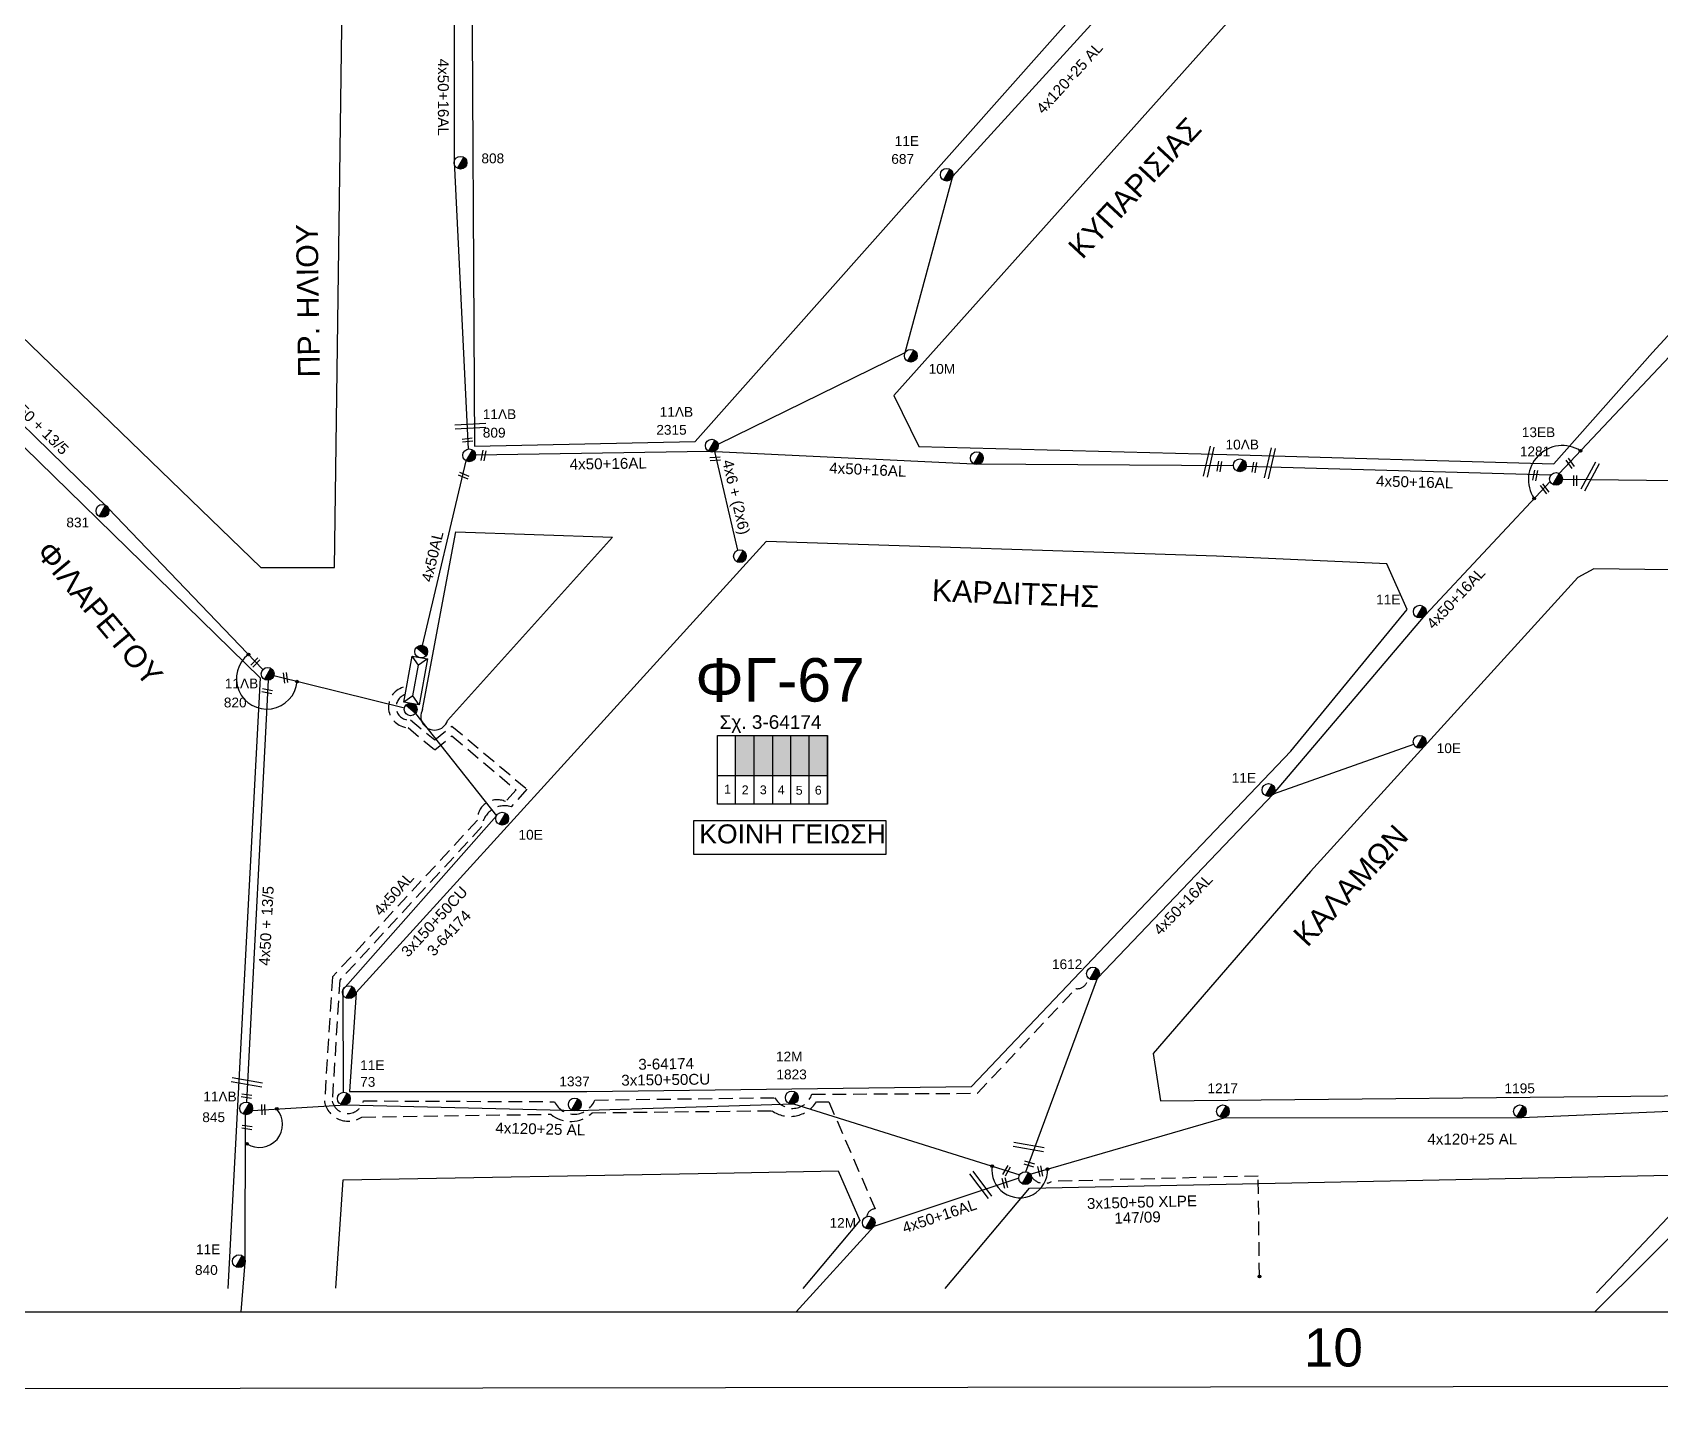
# Model space of a CAD drawing. Header units: millimetres. Extents: x -2591 to -1162, y 241 to 765.
# Drawn here: x -1614.5 to -1464.6, y 240.9 to 367 of the extents above; entities that cross this region are included whole.
import ezdxf
from ezdxf.enums import TextEntityAlignment as Align

# ---------------------------------------------------------------- set-up
doc = ezdxf.new("R2010")
doc.units = ezdxf.units.MM
doc.linetypes.add('DASHED', pattern=[19.05, 12.7, -6.35])
for name, color, linetype in [('3x150+50', 7, 'Continuous'), ('3x150+50 XLPE', 7, 'SYN_LINE'), ('4x50', 7, 'Continuous'), ('4x50 + 13_5', 7, 'SYN_LINE'), ('4x50+16AL', 7, 'Continuous'), ('4x6', 7, 'SYN_LINE'), ('Pillar OTE', 7, 'Continuous'), ('TEXT ΚΑΛΩΔΙΩΝ', 7, 'Continuous'), ('Άγνωστα', 7, 'Continuous'), ('Επιγραφές - Σχήματα', 7, 'Continuous'), ('Καλώδια ΧΤ   3x150AL+50CU', 7, 'DASHED'), ('Μηχανική τομή', 7, 'Continuous'), ('Στύλος ΦΜ', 7, 'Continuous'), ('Στύλος ΦΜ @ 1', 7, 'Continuous'), ('Συνδέσεις', 7, 'Continuous'), ('Συνεστραμμένα ΧΤ   4x120+25 AL', 7, 'SYN_LINE'), ('Τομή', 7, 'Continuous'), ('ΥΠΟΒΑΘΡΟ ΔΕΗ', 7, 'Continuous'), ('Υποσταθμός εναέριος 2 στύλων', 7, 'Continuous'), ('Υποσταθμός πόλεως', 7, 'Continuous'), ('Υπόβαθρο ΔΕΗ', 7, 'Continuous')]:
    doc.layers.add(name, color=color, linetype=linetype)
doc.styles.add('arial', font='arial.ttf')
doc.styles.get("Standard").update_dxf_attribs({"font": 'arial.ttf'})
doc.linetypes.add('SYN_LINE', pattern='A,0.5,-0.0001,["/\\/\\/\\/",Standard,S=0.1,R=0,X=0,Y=-0.05],-0.25', length=0.7501)

# ---------------------------------------------------------------- blocks, each defined once
blk = doc.blocks.new('ΥΠΑΡΧΩΝ ΤΣΙΜΕΝΤΕΝΙΟΣ ΣΤΥΛΟΣ')
at = {"layer": 'Στύλος ΦΜ'}
blk.add_hatch(color=256, dxfattribs=at).paths.add_polyline_path([(-1.29, -2.28, 0.574793), (2.62, 0, 0.268822), (1.3, 2.27)])
blk.add_line((-1.29, -2.28), (1.3, 2.27), dxfattribs=at)
blk.add_circle((0, 0), 2.62, dxfattribs=at)
at = {"layer": 'Στύλος ΦΜ', "flags": 4}
for tag, p in [('ΤΥΠΟΣ', (-4.91, 3.03)), ('ΑΡΙΘΜΟΣ', (-4.68, 8.05))]:
    blk.add_attdef(tag, p, '', height=4, dxfattribs=at)
blk = doc.blocks.new('ΥΠΟΣΤΑΘΜΟΣ ΕΝΑΕΡΙΟΣ ΕΠΙ 2 ΣΤΥΛΩΝ')
at = {"layer": 'Υποσταθμός εναέριος 2 στύλων', "linetype": 'Continuous'}
for points in [[(-11.97, -2.11, 0.574793), (-8.45, -0.07, 0.268822), (-9.64, 1.98)], [(9.68, -2.15, 0.574793), (13.19, -0.1, 0.268822), (12.01, 1.95)]]:
    blk.add_hatch(color=256, dxfattribs=at).paths.add_polyline_path(points)
for p, q in [((-11.97, -2.11), (-9.64, 1.98)), ((9.68, -2.15), (12.01, 1.95))]:
    blk.add_line(p, q, dxfattribs=at)
for centre in [(-10.81, -0.07), (10.84, -0.1)]:
    blk.add_circle(centre, 2.36, dxfattribs=at)
at = {"layer": 'Υποσταθμός πόλεως', "linetype": 'Continuous', "ltscale": 40}
blk.add_lwpolyline([(-8.57, 2.82), (8.57, 2.82), (8.57, -2.82), (-8.57, -2.82)], close=True, dxfattribs=at)
for points in [[(-5.75, 0), (-8.57, 2.82)], [(-8.57, -2.82), (-5.75, 0)], [(-5.75, 0), (5.75, 0)], [(5.75, 0), (8.57, 2.82)], [(8.57, -2.82), (5.75, 0)]]:
    blk.add_lwpolyline(points, dxfattribs=at)
at = {"layer": 'Υποσταθμός εναέριος 2 στύλων', "ltscale": 40, "flags": 1}
for tag, p in [('ΜΕΤΑΣΧΗΜΑΤΙΣΜΟΣ', (14.09, 2.51)), ('ΙΣΧΥΣ', (14.07, -0.28)), ('ΑΡΙΘΜΟΣ', (14.19, -3))]:
    blk.add_attdef(tag, p, '', height=1.8, dxfattribs=at)
blk = doc.blocks.new('ΜΗΧΑΝΙΚΗ ΤΟΜΗ')
at = {"layer": 'Μηχανική τομή', "ltscale": 40}
for p, q in [((0, 0.76), (-3.79, 0.76)), ((0, -0.34), (-3.79, -0.34))]:
    blk.add_line(p, q, dxfattribs=at)
blk = doc.blocks.new('ΤΟΜΗ')
at = {"layer": 'Τομή', "ltscale": 40}
for p, q in [((-0.03, -1.92), (-11.4, -1.92)), ((-0.03, -3.42), (-11.4, -3.42))]:
    blk.add_line(p, q, dxfattribs=at)
blk = doc.blocks.new('_ΣΥΝΔΕΣΗ')
at = {"layer": 'Συνδέσεις', "linetype": 'SYN_LINE', "ltscale": 40}
blk.add_hatch(color=256, dxfattribs=at).paths.add_polyline_path([(0.5, -0.01, 1), (-0.5, -0.01, 1)])
at = {"layer": 'Συνδέσεις'}
blk.add_circle((0, -0.01), 0.5, dxfattribs=at)

msp = doc.modelspace()

# ---------------------------------------------------------------- hatches: boundary and pattern name
at = {"layer": 'Καλώδια ΧΤ   3x150AL+50CU', "linetype": 'DASHED', "lineweight": -3, "ltscale": 0.2}
h = msp.add_hatch(color=1, dxfattribs=at)
h.dxf.hatch_style = 1
h.paths.add_polyline_path([(-1548.043, 302.329), (-1549.763, 302.33), (-1549.763, 298.649), (-1548.043, 298.648)])
h = msp.add_hatch(color=62, dxfattribs=at)
h.dxf.hatch_style = 1
h.paths.add_polyline_path([(-1548.043, 298.648), (-1546.323, 298.646), (-1546.323, 302.329), (-1548.043, 302.329)])
h = msp.add_hatch(color=151, dxfattribs=at)
h.dxf.hatch_style = 1
h.paths.add_polyline_path([(-1544.674, 302.329), (-1546.323, 302.329), (-1546.323, 298.646), (-1544.674, 298.644)])
h = msp.add_hatch(color=27, dxfattribs=at)
h.dxf.hatch_style = 1
h.paths.add_polyline_path([(-1544.674, 298.644), (-1542.981, 298.643), (-1542.981, 302.329), (-1544.674, 302.329)])
h = msp.add_hatch(color=2, dxfattribs=at)
h.dxf.hatch_style = 1
h.paths.add_polyline_path([(-1542.981, 298.643), (-1541.283, 298.641), (-1541.283, 302.329), (-1542.981, 302.329)])

# ---------------------------------------------------------------- linework, layer by layer
at = {"layer": '3x150+50', "color": 27, "linetype": 'DASHED', "lineweight": -3, "ltscale": 0.1}
msp.add_lwpolyline([(-1580.355, 306.755, 0.8411639), (-1579.909, 303.042), (-1577.446, 301.01), (-1575.875, 302.278), (-1569.964, 297.311), (-1570.937, 296.235, 0.5668431), (-1573.509, 294.528), (-1586.873, 280.091), (-1587.596, 268.586, 0.5294258), (-1584.155, 267.195), (-1566.753, 267.46, 0.391756), (-1562.965, 267.597), (-1546.409, 267.778, 0.4289807), (-1542.314, 268.593), (-1541.165, 268.601), (-1536.913, 258.755, 0.3612039), (-1537.675, 258.039, -0.542503)], format="xyb", dxfattribs=at)
at = {"layer": '3x150+50', "color": 2, "linetype": 'DASHED', "lineweight": -3, "ltscale": 0.1}
msp.add_lwpolyline([(-1580.154, 306.085, 0.9180141), (-1579.665, 303.748), (-1577.441, 301.913), (-1575.866, 303.185), (-1568.958, 297.38), (-1570.418, 295.766, 0.4693687), (-1573.11, 293.928), (-1586.19, 279.798), (-1586.891, 268.648, 0.7890602), (-1584.003, 268.686), (-1566.423, 268.611, 0.6579917), (-1562.711, 268.762), (-1546.131, 268.982, 0.6692169), (-1542.737, 269.291), (-1527.489, 269.387), (-1518.438, 279.021, 0.4625196), (-1517.31, 280.04, -5.928372)], format="xyb", dxfattribs=at)
at = {"layer": '3x150+50 XLPE', "color": 1, "linetype": 'DASHED', "lineweight": -3, "ltscale": 0.1}
msp.add_lwpolyline([(-1501.52, 252.517), (-1501.639, 261.771), (-1520.653, 261.271, -0.4540919), (-1522.628, 261.946, 8.2954798)], format="xyb", dxfattribs=at)
at = {"layer": '4x50', "color": 151, "linetype": 'Continuous', "lineweight": -3, "ltscale": 10}
msp.add_lwpolyline([(-1578.561, 310.599), (-1574.565, 327.594)], dxfattribs=at)
at = {"layer": '4x50', "color": 1, "linetype": 'Continuous', "lineweight": -3, "ltscale": 0.1}
msp.add_lwpolyline([(-1579.22, 304.342), (-1571.772, 294.915), (-1585.898, 278.92), (-1585.89, 269.476)], dxfattribs=at)
at = {"layer": '4x50 + 13_5', "color": 62, "linetype": 'Continuous', "lineweight": -3, "ltscale": 0.1}
for points in [[(-1593.26, 308.385), (-1607.505, 323.249), (-1622.31, 337.667), (-1634.074, 355.045), (-1650.041, 370.079), (-1657.922, 388.265)], [(-1592.795, 307.402), (-1594.789, 268.582)], [(-1580.247, 304.829), (-1592.261, 307.812)]]:
    msp.add_lwpolyline(points, dxfattribs=at)
at = {"layer": '4x50 + 13_5', "color": 1, "linetype": 'Continuous', "lineweight": -3, "ltscale": 0.1}
msp.add_lwpolyline([(-1595.283, 249.271), (-1594.901, 253.822), (-1594.885, 267.41)], dxfattribs=at)
at = {"layer": '4x50+16AL', "color": 2, "linetype": 'Continuous', "lineweight": -3, "ltscale": 0.1}
for points in [[(-1575.692, 390.503), (-1575.652, 355.148), (-1574.365, 328.688)], [(-1473.928, 326.444), (-1458.692, 342.605), (-1436.743, 366.424), (-1413.395, 390.654)], [(-1502.748, 327.096), (-1474.685, 326.297)], [(-1523.019, 262.163), (-1516.43, 279.996), (-1500.222, 296.936), (-1486.251, 313.433), (-1474.764, 325.705)], [(-1500.222, 296.936), (-1487.321, 301.522)]]:
    msp.add_lwpolyline(points, dxfattribs=at)
at = {"layer": '4x50+16AL', "color": 151, "linetype": 'Continuous', "lineweight": -3, "ltscale": 10}
msp.add_lwpolyline([(-1573.688, 328.153), (-1552.234, 328.487), (-1527.827, 327.333), (-1503.917, 327.16)], dxfattribs=at)
at = {"layer": '4x50+16AL', "color": 5, "linetype": 'Continuous', "lineweight": -3, "ltscale": 0.1}
msp.add_lwpolyline([(-1311.123, 322.544), (-1342.921, 322.619), (-1394.802, 325.068), (-1429.871, 325.348), (-1473.635, 325.88)], dxfattribs=at)
at = {"layer": '4x50+16AL', "color": 7, "linetype": 'Continuous', "lineweight": -3, "ltscale": 0.1}
msp.add_lwpolyline([(-1451.956, 267.841), (-1470.637, 249.271)], dxfattribs=at)
at = {"layer": '4x50+16AL', "color": 27, "linetype": 'Continuous', "lineweight": -3, "ltscale": 0.1}
msp.add_lwpolyline([(-1523.678, 261.58), (-1537.022, 257.125), (-1544.182, 249.271)], dxfattribs=at)
at = {"layer": '4x6', "color": 151, "linetype": 'SYN_LINE', "lineweight": -3, "ltscale": 10}
msp.add_lwpolyline([(-1551.703, 328.462), (-1549.573, 319.37)], dxfattribs=at)
at = {"layer": 'Pillar OTE', "lineweight": -3, "ltscale": 40}
for points in [[(-1551.427, 296.01), (-1551.426, 302.33), (-1541.283, 302.329), (-1541.283, 296), (-1551.427, 296.01)], [(-1549.763, 296.008), (-1549.763, 302.33)], [(-1548.043, 296.007), (-1548.043, 302.329)], [(-1546.323, 296.005), (-1546.323, 302.329)], [(-1544.674, 296.003), (-1544.674, 302.329)], [(-1542.981, 296.002), (-1542.981, 302.329)], [(-1541.283, 296), (-1541.283, 302.329)], [(-1551.427, 298.651), (-1541.283, 298.641)]]:
    msp.add_lwpolyline(points, dxfattribs=at)
at = {"layer": 'Άγνωστα', "lineweight": -3, "ltscale": 0.1}
msp.add_lwpolyline([(-1162.289, 242.781), (-2590.8, 240.93), (-2590.808, 763.187), (-1162.297, 765.038)], close=True, dxfattribs=at)
at = {"layer": 'Επιγραφές - Σχήματα', "color": 173, "lineweight": -3}
msp.add_lwpolyline([(-1553.641, 291.387), (-1535.885, 291.387), (-1535.885, 294.475), (-1553.641, 294.475)], close=True, dxfattribs=at)
at = {"layer": 'Συνεστραμμένα ΧΤ   4x120+25 AL', "color": 151, "linetype": 'SYN_LINE', "lineweight": -3, "ltscale": 10}
msp.add_lwpolyline([(-1551.369, 329.128), (-1534.128, 337.572), (-1529.737, 353.802), (-1516.401, 368.449), (-1497.771, 389.696)], dxfattribs=at)
at = {"layer": 'Συνεστραμμένα ΧΤ   4x120+25 AL', "color": 1, "linetype": 'SYN_LINE', "lineweight": -3, "ltscale": 10}
for points in [[(-1594.246, 267.81), (-1585.619, 268.337), (-1564.313, 267.816), (-1544.429, 268.426), (-1523.589, 261.889)], [(-1522.628, 261.946), (-1504.784, 267.139), (-1477.371, 267.156), (-1452.245, 268.244)]]:
    msp.add_lwpolyline(points, dxfattribs=at)
at = {"layer": 'ΥΠΟΒΑΘΡΟ ΔΕΗ', "lineweight": -3}
msp.add_lwpolyline([(-2586.401, 249.271), (-1235.778, 249.271), (-1235.778, 758.187), (-2586.401, 758.187)], close=True, dxfattribs=at)
for points in [[(-1535.192, 333.615), (-1532.871, 328.916), (-1504.521, 328.171), (-1474.419, 327.335), (-1465.333, 337.564), (-1429.589, 376.486), (-1430.308, 379.802), (-1457.826, 379.802), (-1494.109, 379.553), (-1535.192, 333.615)], [(-1593.459, 317.786), (-1586.69, 317.786), (-1585.861, 378.85), (-1629.093, 378.436), (-1649.104, 378.436), (-1651.566, 373.778), (-1634.926, 357.826), (-1593.459, 317.786)], [(-1573.776, 328.96), (-1553.482, 329.394), (-1512.783, 375.23), (-1513.137, 379.087), (-1561.35, 378.434), (-1574.055, 378.077), (-1573.776, 328.96)], [(-1631.85, 252.744), (-1660.147, 281.577), (-1659.354, 313.226), (-1658.636, 337.801), (-1657.875, 363.314), (-1653.441, 365.889), (-1624.764, 338.111), (-1593.52, 307.63), (-1596.481, 251.424)], [(-1578.566, 304.703), (-1575.493, 321.077), (-1561.073, 320.581), (-1576.273, 303.687)], [(-1584.692, 278.655), (-1585.308, 269.564), (-1563.44, 269.564), (-1528.048, 270.018), (-1515.686, 282.975), (-1498.63, 300.872), (-1487.917, 313.917), (-1489.789, 318.116), (-1505.464, 318.812), (-1546.929, 320.163), (-1566.14, 299.032), (-1584.692, 278.655)], [(-1511.314, 273.051), (-1510.647, 268.697), (-1461.134, 269.186), (-1452.067, 269.186), (-1440.396, 281.277), (-1422.778, 298.961), (-1408.85, 313.177), (-1412.187, 317.081), (-1426.149, 317.081), (-1470.747, 317.671), (-1472.208, 316.865), (-1496.812, 289.802), (-1511.314, 273.051)], [(-1586.558, 251.453), (-1585.888, 261.414), (-1551.477, 262.026), (-1540.308, 262.261), (-1538.308, 257.67), (-1543.554, 251.427)], [(-1530.461, 251.423), (-1522.681, 260.654), (-1484.966, 261.415), (-1463.667, 261.837), (-1462.823, 259.124), (-1470.482, 251.027)]]:
    msp.add_lwpolyline(points, dxfattribs=at)
at = {"layer": 'ΥΠΟΒΑΘΡΟ ΔΕΗ', "lineweight": -3, "ltscale": 0.1}
for centre, radius, start, end in [((-1473.632, 325.875), 3.127, 57.86257, 213.74511), ((-1592.907, 307.547), 2.803, 127.0719, 354.52354), ((-1593.586, 266.535), 2.132, 237.23442, 41.49222), ((-1523.593, 262.329), 2.565, 171.89424, 1.83017)]:
    msp.add_arc(centre, radius, start, end, dxfattribs=at)
at = {"layer": 'ΥΠΟΒΑΘΡΟ ΔΕΗ', "lineweight": -3}
msp.add_arc((-1577.472, 304.075), 1.261, 150.15076, 342.05175, dxfattribs=at)

# ---------------------------------------------------------------- block references
at = {"layer": 'Μηχανική τομή', "lineweight": -3}
for p, xscale, yscale, zscale, rotation in [((-1574.919, 329.522), 0.2499999999999677, 0.2499999999999677, 0.2499999999999677, 187.1493815312562), ((-1572.84, 328.537), 0.2499999999999677, 0.2499999999999677, 0.2499999999999677, 80.05628998636693), ((-1551.152, 327.738), 0.2499999999999677, 0.2499999999999677, 0.2499999999999677, 3.240031178180026), ((-1505.097, 327.546), 0.2499999999999677, 0.2499999999999677, 0.2499999999999677, 80.05628998636693), ((-1501.876, 327.448), 0.2499999999999677, 0.2499999999999677, 0.2499999999999677, 80.05628998636693), ((-1476.021, 326.711), 0.2499999999999677, 0.2499999999999677, 0.2499999999999677, 80.05628998636693), ((-1473.176, 327.78), 0.2499999999999677, 0.2499999999999677, 0.2499999999999677, 126.7410083294449), ((-1575.211, 326.487), 0.2499999999999677, 0.2499999999999677, 0.2499999999999677, 156.8261997661869), ((-1475.525, 325.431), 0.2499999999999677, 0.2499999999999677, 0.2499999999999677, 126.7410083294449), ((-1472.412, 326.257), 0.2499999999999676, 0.2499999999999676, 0.2499999999999676, 88.99115351952898), ((-1593.603, 309.348), 0.2499999999999676, 0.2499999999999676, 0.2499999999999676, 47.37582191211436), ((-1591.151, 307.161), 0.2499999999999676, 0.2499999999999676, 0.2499999999999676, 277.6616916379551), ((-1592.422, 306.229), 0.2499999999999676, 0.2499999999999676, 0.2499999999999676, 347.780249304116), ((-1594.308, 268.997), 0.2499999999999675, 0.2499999999999675, 0.2499999999999675, 351.9064733790135), ((-1593.217, 268.347), 0.2499999999999676, 0.2499999999999676, 0.2499999999999676, 92.30879178971676), ((-1594.269, 266.113), 0.2499999999999675, 0.2499999999999675, 0.2499999999999675, 351.9064733790135), ((-1524.537, 262.63), 0.2499999999999676, 0.2499999999999676, 0.2499999999999676, 59.68908005501093), ((-1523.169, 263.078), 0.2499999999999676, 0.2499999999999676, 0.2499999999999676, 163.1705266031312), ((-1521.775, 262.678), 0.2499999999999676, 0.2499999999999676, 0.2499999999999676, 102.6846444732818), ((-1525.053, 261.613), 0.2499999999999676, 0.2499999999999676, 0.2499999999999676, 105.5638401264199)]:
    msp.add_blockref('ΜΗΧΑΝΙΚΗ ΤΟΜΗ', p, dxfattribs=dict(at, xscale=xscale, yscale=yscale, zscale=zscale, rotation=rotation))
at = {"layer": 'Στύλος ΦΜ @ 1', "lineweight": -3, "ltscale": 40}
ref = msp.add_blockref('ΥΠΑΡΧΩΝ ΤΣΙΜΕΝΤΕΝΙΟΣ ΣΤΥΛΟΣ', (-1530.311, 353.932), dxfattribs=dict(at, xscale=0.2249999999999943, yscale=0.2249999999999943, zscale=0.2249999999999943))
ref.add_attrib('ΤΥΠΟΣ', '11E', dxfattribs={"layer": 'Στύλος ΦΜ', "height": 0.9, "flags": 4}).set_placement((-1535.103, 356.317), align=Align.BOTTOM_LEFT)
ref.add_attrib('ΑΡΙΘΜΟΣ', '687', (-1535.418, 354.936), dxfattribs={"layer": 'Στύλος ΦΜ', "height": 0.9, "flags": 4})
ref = msp.add_blockref('ΥΠΑΡΧΩΝ ΤΣΙΜΕΝΤΕΝΙΟΣ ΣΤΥΛΟΣ', (-1575.074, 355.036), dxfattribs=dict(at, xscale=0.2249999999999943, yscale=0.2249999999999943, zscale=0.2249999999999943))
ref.add_attrib('ΑΡΙΘΜΟΣ', '808', (-1573.152, 354.99), dxfattribs={"layer": 'Στύλος ΦΜ', "height": 0.9, "flags": 4})
ref = msp.add_blockref('ΥΠΑΡΧΩΝ ΤΣΙΜΕΝΤΕΝΙΟΣ ΣΤΥΛΟΣ', (-1533.622, 337.272), dxfattribs=dict(at, xscale=0.2249999999999943, yscale=0.2249999999999943, zscale=0.2249999999999943))
ref.add_attrib('ΤΥΠΟΣ', '10M', dxfattribs={"layer": 'Στύλος ΦΜ', "height": 0.9, "flags": 4}).set_placement((-1531.98, 335.341), align=Align.BOTTOM_LEFT)
ref = msp.add_blockref('ΥΠΑΡΧΩΝ ΤΣΙΜΕΝΤΕΝΙΟΣ ΣΤΥΛΟΣ', (-1574.275, 328.106), dxfattribs=dict(at, xscale=0.2249999999999943, yscale=0.2249999999999943, zscale=0.2249999999999943))
ref.add_attrib('ΤΥΠΟΣ', '11ΛΒ', dxfattribs={"layer": 'Στύλος ΦΜ', "height": 0.9, "flags": 4}).set_placement((-1573.024, 331.174), align=Align.BOTTOM_LEFT)
ref.add_attrib('ΑΡΙΘΜΟΣ', '809', (-1573.024, 329.741), dxfattribs={"layer": 'Στύλος ΦΜ', "height": 0.9, "flags": 4})
ref = msp.add_blockref('ΥΠΑΡΧΩΝ ΤΣΙΜΕΝΤΕΝΙΟΣ ΣΤΥΛΟΣ', (-1551.943, 328.999), dxfattribs=dict(at, xscale=0.2249999999999943, yscale=0.2249999999999943, zscale=0.2249999999999943))
ref.add_attrib('ΤΥΠΟΣ', '11ΛΒ', dxfattribs={"layer": 'Στύλος ΦΜ', "height": 0.9, "flags": 4}).set_placement((-1556.735, 331.384), align=Align.BOTTOM_LEFT)
ref.add_attrib('ΑΡΙΘΜΟΣ', '2315', (-1557.051, 330.003), dxfattribs={"layer": 'Στύλος ΦΜ', "height": 0.9, "flags": 4})
ref = msp.add_blockref('ΥΠΑΡΧΩΝ ΤΣΙΜΕΝΤΕΝΙΟΣ ΣΤΥΛΟΣ', (-1474.221, 325.934), dxfattribs=dict(at, xscale=0.2249999999999943, yscale=0.2249999999999943, zscale=0.2249999999999943))
ref.add_attrib('ΤΥΠΟΣ', '13EB', dxfattribs={"layer": 'Στύλος ΦΜ', "height": 0.9, "flags": 4}).set_placement((-1477.371, 329.51), align=Align.BOTTOM_LEFT)
ref.add_attrib('ΑΡΙΘΜΟΣ', '1281', (-1477.55, 328.018), dxfattribs={"layer": 'Στύλος ΦΜ', "height": 0.9, "flags": 4})
at = {"layer": 'Στύλος ΦΜ @ 1', "lineweight": -3, "ltscale": 40, "xscale": 0.2249999999999943, "yscale": 0.2249999999999943, "zscale": 0.2249999999999943}
for p in [(-1527.536, 327.845), (-1549.352, 318.824), (-1585.355, 278.691), (-1523.089, 261.579)]:
    msp.add_blockref('ΥΠΑΡΧΩΝ ΤΣΙΜΕΝΤΕΝΙΟΣ ΣΤΥΛΟΣ', p, dxfattribs=at)
at = {"layer": 'Στύλος ΦΜ @ 1', "lineweight": -3, "ltscale": 40}
ref = msp.add_blockref('ΥΠΑΡΧΩΝ ΤΣΙΜΕΝΤΕΝΙΟΣ ΣΤΥΛΟΣ', (-1503.329, 327.188), dxfattribs=dict(at, xscale=0.2249999999999943, yscale=0.2249999999999943, zscale=0.2249999999999943))
ref.add_attrib('ΤΥΠΟΣ', '10ΛΒ', dxfattribs={"layer": 'Στύλος ΦΜ', "height": 0.9, "flags": 4}).set_placement((-1504.647, 328.376), align=Align.BOTTOM_LEFT)
ref = msp.add_blockref('ΥΠΑΡΧΩΝ ΤΣΙΜΕΝΤΕΝΙΟΣ ΣΤΥΛΟΣ', (-1608.036, 322.995), dxfattribs=dict(at, xscale=0.2249999999999943, yscale=0.2249999999999943, zscale=0.2249999999999943))
ref.add_attrib('ΑΡΙΘΜΟΣ', '831', (-1611.361, 321.474), dxfattribs={"layer": 'Στύλος ΦΜ', "height": 0.9, "flags": 4})
ref = msp.add_blockref('ΥΠΑΡΧΩΝ ΤΣΙΜΕΝΤΕΝΙΟΣ ΣΤΥΛΟΣ', (-1486.762, 313.725), dxfattribs=dict(at, xscale=0.2249999999999943, yscale=0.2249999999999943, zscale=0.2249999999999943))
ref.add_attrib('ΤΥΠΟΣ', '11E', dxfattribs={"layer": 'Στύλος ΦΜ', "height": 0.9, "flags": 4}).set_placement((-1490.78, 314.124), align=Align.BOTTOM_LEFT)
ref = msp.add_blockref('ΥΠΑΡΧΩΝ ΤΣΙΜΕΝΤΕΝΙΟΣ ΣΤΥΛΟΣ', (-1592.823, 307.991), dxfattribs=dict(at, xscale=0.2249999999999943, yscale=0.2249999999999943, zscale=0.2249999999999943))
ref.add_attrib('ΤΥΠΟΣ', '11ΛΒ', dxfattribs={"layer": 'Στύλος ΦΜ', "height": 0.9, "flags": 4}).set_placement((-1596.774, 306.389), align=Align.BOTTOM_LEFT)
ref.add_attrib('ΑΡΙΘΜΟΣ', '820', (-1596.864, 304.905), dxfattribs={"layer": 'Στύλος ΦΜ', "height": 0.9, "flags": 4})
ref = msp.add_blockref('ΥΠΑΡΧΩΝ ΤΣΙΜΕΝΤΕΝΙΟΣ ΣΤΥΛΟΣ', (-1486.773, 301.737), dxfattribs=dict(at, xscale=0.2249999999999943, yscale=0.2249999999999943, zscale=0.2249999999999943))
ref.add_attrib('ΤΥΠΟΣ', '10E', dxfattribs={"layer": 'Στύλος ΦΜ', "height": 0.9, "flags": 4}).set_placement((-1485.205, 300.429), align=Align.BOTTOM_LEFT)
ref = msp.add_blockref('ΥΠΑΡΧΩΝ ΤΣΙΜΕΝΤΕΝΙΟΣ ΣΤΥΛΟΣ', (-1500.689, 297.295), dxfattribs=dict(at, xscale=0.2249999999999943, yscale=0.2249999999999943, zscale=0.2249999999999943))
ref.add_attrib('ΤΥΠΟΣ', '11E', dxfattribs={"layer": 'Στύλος ΦΜ', "height": 0.9, "flags": 4}).set_placement((-1504.073, 297.694), align=Align.BOTTOM_LEFT)
ref = msp.add_blockref('ΥΠΑΡΧΩΝ ΤΣΙΜΕΝΤΕΝΙΟΣ ΣΤΥΛΟΣ', (-1571.239, 294.665), dxfattribs=dict(at, xscale=0.2249999999999943, yscale=0.2249999999999943, zscale=0.2249999999999943))
ref.add_attrib('ΤΥΠΟΣ', '10E', dxfattribs={"layer": 'Στύλος ΦΜ', "height": 0.9, "flags": 4}).set_placement((-1569.736, 292.462), align=Align.BOTTOM_LEFT)
ref = msp.add_blockref('ΥΠΑΡΧΩΝ ΤΣΙΜΕΝΤΕΝΙΟΣ ΣΤΥΛΟΣ', (-1516.851, 280.408), dxfattribs=dict(at, xscale=0.2249999999999943, yscale=0.2249999999999943, zscale=0.2249999999999943))
ref.add_attrib('ΑΡΙΘΜΟΣ', '1612', (-1520.626, 280.814), dxfattribs={"layer": 'Στύλος ΦΜ', "height": 0.9, "flags": 4})
ref = msp.add_blockref('ΥΠΑΡΧΩΝ ΤΣΙΜΕΝΤΕΝΙΟΣ ΣΤΥΛΟΣ', (-1544.573, 268.997), dxfattribs=dict(at, xscale=0.2249999999999943, yscale=0.2249999999999943, zscale=0.2249999999999943))
ref.add_attrib('ΤΥΠΟΣ', '12M', dxfattribs={"layer": 'Στύλος ΦΜ', "height": 0.9, "flags": 4}).set_placement((-1546.037, 272.049), align=Align.BOTTOM_LEFT)
ref.add_attrib('ΑΡΙΘΜΟΣ', '1823', (-1545.993, 270.672), dxfattribs={"layer": 'Στύλος ΦΜ', "height": 0.9, "flags": 4})
ref = msp.add_blockref('ΥΠΑΡΧΩΝ ΤΣΙΜΕΝΤΕΝΙΟΣ ΣΤΥΛΟΣ', (-1585.816, 268.892), dxfattribs=dict(at, xscale=0.2249999999999943, yscale=0.2249999999999943, zscale=0.2249999999999943))
ref.add_attrib('ΤΥΠΟΣ', '11E', dxfattribs={"layer": 'Στύλος ΦΜ', "height": 0.9, "flags": 4}).set_placement((-1584.314, 271.255), align=Align.BOTTOM_LEFT)
ref.add_attrib('ΑΡΙΘΜΟΣ', '73', (-1584.314, 269.983), dxfattribs={"layer": 'Στύλος ΦΜ', "height": 0.9, "flags": 4})
ref = msp.add_blockref('ΥΠΑΡΧΩΝ ΤΣΙΜΕΝΤΕΝΙΟΣ ΣΤΥΛΟΣ', (-1564.555, 268.353), dxfattribs=dict(at, xscale=0.2249999999999943, yscale=0.2249999999999943, zscale=0.2249999999999943))
ref.add_attrib('ΑΡΙΘΜΟΣ', '1337', (-1565.975, 270.028), dxfattribs={"layer": 'Στύλος ΦΜ', "height": 0.9, "flags": 4})
ref = msp.add_blockref('ΥΠΑΡΧΩΝ ΤΣΙΜΕΝΤΕΝΙΟΣ ΣΤΥΛΟΣ', (-1504.888, 267.718), dxfattribs=dict(at, xscale=0.2249999999999943, yscale=0.2249999999999943, zscale=0.2249999999999943))
ref.add_attrib('ΑΡΙΘΜΟΣ', '1217', (-1506.307, 269.393), dxfattribs={"layer": 'Στύλος ΦΜ', "height": 0.9, "flags": 4})
ref = msp.add_blockref('ΥΠΑΡΧΩΝ ΤΣΙΜΕΝΤΕΝΙΟΣ ΣΤΥΛΟΣ', (-1477.545, 267.718), dxfattribs=dict(at, xscale=0.2249999999999943, yscale=0.2249999999999943, zscale=0.2249999999999943))
ref.add_attrib('ΑΡΙΘΜΟΣ', '1195', (-1478.964, 269.393), dxfattribs={"layer": 'Στύλος ΦΜ', "height": 0.9, "flags": 4})
ref = msp.add_blockref('ΥΠΑΡΧΩΝ ΤΣΙΜΕΝΤΕΝΙΟΣ ΣΤΥΛΟΣ', (-1594.806, 267.993), dxfattribs=dict(at, xscale=0.2249999999999943, yscale=0.2249999999999943, zscale=0.2249999999999943))
ref.add_attrib('ΤΥΠΟΣ', '11ΛΒ', dxfattribs={"layer": 'Στύλος ΦΜ', "height": 0.9, "flags": 4}).set_placement((-1598.757, 268.366), align=Align.BOTTOM_LEFT)
ref.add_attrib('ΑΡΙΘΜΟΣ', '845', (-1598.847, 266.734), dxfattribs={"layer": 'Στύλος ΦΜ', "height": 0.9, "flags": 4})
ref = msp.add_blockref('ΥΠΑΡΧΩΝ ΤΣΙΜΕΝΤΕΝΙΟΣ ΣΤΥΛΟΣ', (-1537.493, 257.479), dxfattribs=dict(at, xscale=0.2249999999999943, yscale=0.2249999999999943, zscale=0.2249999999999943))
ref.add_attrib('ΤΥΠΟΣ', '12M', dxfattribs={"layer": 'Στύλος ΦΜ', "height": 0.9, "flags": 4}).set_placement((-1541.103, 256.732), align=Align.BOTTOM_LEFT)
ref = msp.add_blockref('ΥΠΑΡΧΩΝ ΤΣΙΜΕΝΤΕΝΙΟΣ ΣΤΥΛΟΣ', (-1595.48, 253.93), dxfattribs=dict(at, xscale=0.2249999999999943, yscale=0.2249999999999943, zscale=0.2249999999999943))
ref.add_attrib('ΤΥΠΟΣ', '11E', dxfattribs={"layer": 'Στύλος ΦΜ', "height": 0.9, "flags": 4}).set_placement((-1599.431, 254.303), align=Align.BOTTOM_LEFT)
ref.add_attrib('ΑΡΙΘΜΟΣ', '840', (-1599.521, 252.671), dxfattribs={"layer": 'Στύλος ΦΜ', "height": 0.9, "flags": 4})
at = {"layer": 'Συνδέσεις', "lineweight": -3, "xscale": 0.25, "yscale": 0.25, "zscale": 0.25}
for p in [(-1471.969, 328.523), (-1476.233, 324.138), (-1594.596, 309.783), (-1590.116, 307.279), (-1591.989, 267.948), (-1594.739, 264.745), (-1526.133, 262.69), (-1521.029, 262.414), (-1501.519, 252.52)]:
    msp.add_blockref('_ΣΥΝΔΕΣΗ', p, dxfattribs=at)
at = {"layer": 'Τομή', "lineweight": -3}
for p, xscale, yscale, zscale, rotation in [((-1575.546, 330.054), 0.2499999999999997, 0.2499999999999997, 0.2499999999999997, 183.4575055342618), ((-1505.853, 325.978), 0.2499999999999997, 0.2499999999999997, 0.2499999999999997, 257.0074677283079), ((-1500.232, 325.841), 0.2499999999999997, 0.2499999999999997, 0.2499999999999997, 257.0074677283079), ((-1471.161, 324.61), 0.2499999999999997, 0.2499999999999997, 0.2499999999999997, 241.450315035638), ((-1593.221, 270.797), 0.2499999999999997, 0.2499999999999997, 0.2499999999999997, 350.3581855174153), ((-1521.254, 264.852), 0.2499999999999997, 0.2499999999999997, 0.2499999999999997, 350.3581855174153), ((-1525.78, 260.21), 0.2499999999999996, 0.2499999999999996, 0.2499999999999996, 306.7794586269589)]:
    msp.add_blockref('ΤΟΜΗ', p, dxfattribs=dict(at, xscale=xscale, yscale=yscale, zscale=zscale, rotation=rotation))
at = {"layer": 'Υποσταθμός εναέριος 2 στύλων', "lineweight": -3, "xscale": 0.2499999999999999, "yscale": 0.2499999999999999, "zscale": 0.4999999999999997, "rotation": 79.659240940803}
msp.add_blockref('ΥΠΟΣΤΑΘΜΟΣ ΕΝΑΕΡΙΟΣ ΕΠΙ 2 ΣΤΥΛΩΝ', (-1579.202, 307.38), dxfattribs=at)

# ---------------------------------------------------------------- texts
at = {"lineweight": -3, "ltscale": 30, "char_height": 0.817, "width": 5.62865, "attachment_point": 1}
for s, insert in [('1', (-1550.804, 297.79)), ('2', (-1549.185, 297.723)), ('3', (-1547.519, 297.723)), ('4', (-1545.868, 297.723)), ('5', (-1544.216, 297.683)), ('6', (-1542.456, 297.696))]:
    msp.add_mtext(s, dxfattribs=dict(at, insert=insert))
at = {"layer": 'TEXT ΚΑΛΩΔΙΩΝ', "linetype": 'Continuous', "lineweight": -3, "ltscale": 0.1}
for s, rotation, p in [('4x120+25 AL', 47.68339, (-1519.013, 362.839)), ('4x50+16AL', 270.06581, (-1576.659, 361.06)), ('4x50 + 13/5', 315.75795, (-1614.02, 330.99)), ('4x50+16AL', 0.89132, (-1561.475, 327.343)), ('4x6 + (2x6)', 283.18374, (-1549.693, 324.267)), ('4x50+16AL', 357.29349, (-1537.578, 326.793)), ('4x50+16AL', 358.36789, (-1487.233, 325.654)), ('4x50AL', 76.76991, (-1577.66, 318.8)), ('4x50+16AL', 46.8909, (-1483.448, 314.964)), ('4x50AL', 48.54924, (-1581.222, 287.742)), ('4x50+16AL', 46.2654, (-1508.561, 286.775)), ('4x50 + 13/5', 87.05933, (-1592.955, 284.796)), ('3x150+50CU', 47.21021, (-1577.484, 285.192)), ('3x150+50CU', 0.76178, (-1556.181, 270.638)), ('4x120+25 AL', 358.59899, (-1567.732, 266.105)), ('4x120+25 AL', 0.03543, (-1481.931, 265.171)), ('4x50+16AL', 18.46062, (-1530.987, 258.086)), ('3x150+50 XLPE', 1.50427, (-1512.338, 259.365))]:
    msp.add_text(s, height=1, rotation=rotation, dxfattribs=at).set_placement(p, align=Align.MIDDLE_CENTER)
at = {"layer": 'Άγνωστα', "color": 7, "lineweight": -3, "insert": (-1551.22, 304.181), "char_height": 1.25, "width": 4.551914400963142e-14, "attachment_point": 1}
msp.add_mtext('Σχ. 3-64174', dxfattribs=at)
at = {"layer": 'Άγνωστα', "color": 7, "lineweight": -3, "char_height": 1, "attachment_point": 1}
for s, insert, rotation in [('3-64174', (-1578.256, 282.601), 47), ('3-64174', (-1558.718, 272.55), 1), ('147/09', (-1514.902, 258.378), 2)]:
    msp.add_mtext_dynamic_manual_height_columns(s, width=1.8, gutter_width=0, heights=[0.73], dxfattribs=dict(at, insert=insert, rotation=rotation))
at = {"layer": 'Επιγραφές - Σχήματα', "color": 173, "lineweight": -3, "insert": (-1553.098, 294.135), "char_height": 1.75, "width": 17.56555, "attachment_point": 1}
msp.add_mtext('KOINH ΓΕΙΩΣΗ', dxfattribs=at)
at = {"layer": 'Επιγραφές - Σχήματα', "lineweight": -3, "ltscale": 0.2, "insert": (-1497.436, 247.736), "char_height": 3.5, "width": 9.83593, "attachment_point": 1}
msp.add_mtext('10', dxfattribs=at)
at = {"layer": 'ΥΠΟΒΑΘΡΟ ΔΕΗ', "lineweight": -3, "ltscale": 40, "char_height": 2, "width": 26.31339, "attachment_point": 1, "style": 'arial'}
for s, insert, rotation in [('ΚΥΠΑΡΙΣΙΑΣ', (-1519.299, 347.425), 47.16599), ('ΠΡ. ΗΛΙΟΥ', (-1590.021, 335.258), 90.82171), ('ΦΙΛΑΡΕΤΟΥ', (-1612.735, 320.407), 309.88877), ('ΚΑΡΔΙΤΣΗΣ', (-1531.627, 316.695), 357.77921), ('ΚΑΛΑΜΩΝ', (-1498.578, 284.109), 47.16599)]:
    msp.add_mtext(s, dxfattribs=dict(at, insert=insert, rotation=rotation))
at = {"layer": 'Υπόβαθρο ΔΕΗ', "lineweight": -3, "insert": (-1553.462, 309.437), "char_height": 4, "width": 84.65733, "attachment_point": 1}
msp.add_mtext('ΦΓ-67', dxfattribs=at)

doc.saveas('drawing.dxf')
